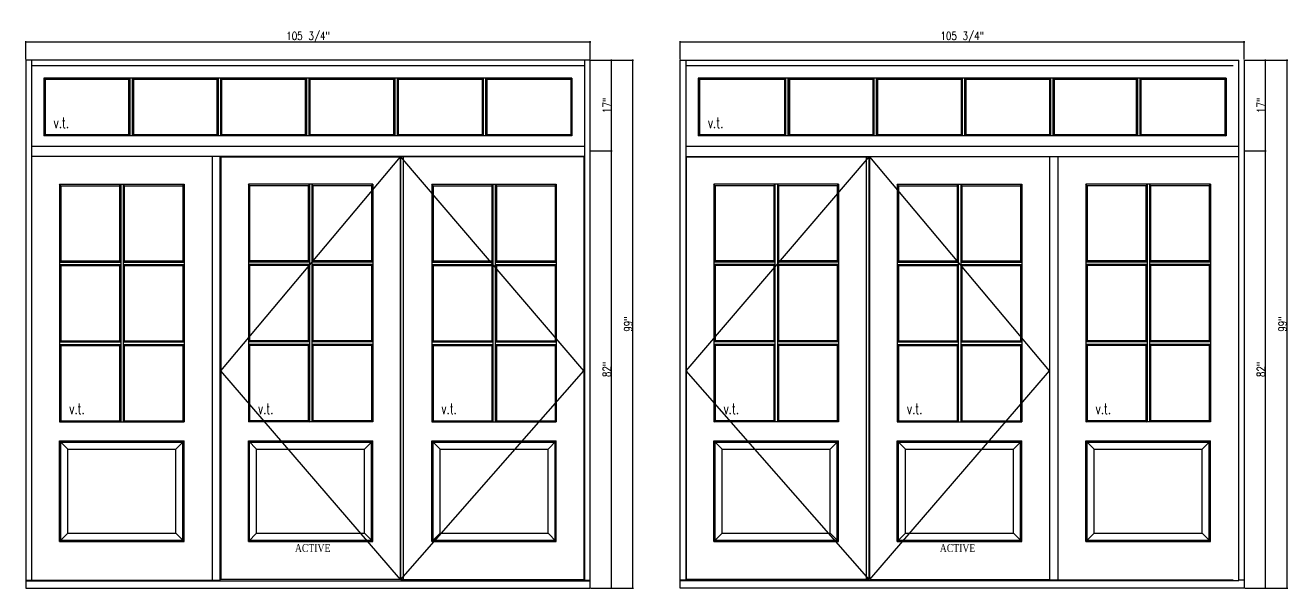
# Model space of a CAD drawing. Header units: inches. Extents: x 1985 to 11287, y 379 to 4336.
# Drawn here: x 9331.3 to 9568, y 3956.3 to 4061.9 of the extents above; entities that cross this region are included whole.
import ezdxf

# ---------------------------------------------------------------- set-up
doc = ezdxf.new("R2010")
doc.units = ezdxf.units.IN
doc.header["$MEASUREMENT"] = 0
doc.layers.get('0').update_dxf_attribs({"linetype": 'CONTINUOUS'})
doc.layers.get('Defpoints').update_dxf_attribs({"linetype": 'CONTINUOUS'})
for name, color, linetype in [('COTE1-1 99', 7, 'CONTINUOUS'), ('elevation 99', 7, 'CONTINUOUS'), ('opening side 99', 1, 'CONTINUOUS')]:
    doc.layers.add(name, color=color, linetype=linetype)
doc.styles.get("Standard").update_dxf_attribs({"font": 'txt.shx', "width": 0.8})
doc.styles.add('Times', font='times.ttf', dxfattribs={"width": 0.8})
doc.dimstyles.new('Elevation', dxfattribs={"dimscale": 2, "dimtxt": 0.75, "dimasz": 0.0625, "dimexe": 0.0625, "dimexo": 0.0625, "dimgap": 0.0625, "dimtad": 1, "dimdec": 5, "dimzin": 0, "dimdsep": 46, "dimlunit": 5, "dimtxsty": 'Standard', "dimblk1": 'OBLIQUE', "dimblk2": 'OBLIQUE', "dimsah": 1, "dimcen": 2, "dimdle": 0.0625, "dimclrd": 1, "dimclre": 1, "dimadec": 1, "dimazin": 0, "dimtfac": 0.375, "dimtdec": 5, "dimtmove": 0, "dimatfit": 3, "dimldrblk": 'OBLIQUE', "dimfxl": 1, "dimfrac": 2, "dimtolj": 1, "dimtzin": 0, "dimarcsym": 0})

# ---------------------------------------------------------------- blocks, each defined once
blk = doc.blocks.new('_OBLIQUE')
at = {"color": 0, "linetype": 'ByBlock'}
blk.add_line((-0.5, -0.5), (0.5, 0.5), dxfattribs=at)
blk = doc.blocks.new('*D391')
at = {"layer": 'COTE1-1 99', "color": 1, "lineweight": -2, "transparency": 16777216}
for p, q in [((9331.42, 4055.52), (9331.42, 4058.92)), ((9437.17, 4055.52), (9437.17, 4058.92)), ((9331.3, 4058.8), (9437.3, 4058.8))]:
    blk.add_line(p, q, dxfattribs=at)
at = {"layer": 'Defpoints', "color": 0, "transparency": 16777216}
for p in [(9437.17, 4058.8), (9331.42, 4055.39), (9437.17, 4055.39)]:
    blk.add_point(p, dxfattribs=at)
at = {"layer": 'COTE1-1 99', "color": 1, "lineweight": -2, "transparency": 16777216, "xscale": 0.125, "yscale": 0.125, "zscale": 0.125, "rotation": 180}
blk.add_blockref('_OBLIQUE', (9331.42, 4058.8), dxfattribs=at)
at = {"layer": 'COTE1-1 99', "color": 1, "lineweight": -2, "transparency": 16777216, "xscale": 0.125, "yscale": 0.125, "zscale": 0.125}
blk.add_blockref('_OBLIQUE', (9437.17, 4058.8), dxfattribs=at)
at = {"layer": 'COTE1-1 99', "color": 0, "transparency": 16777216, "insert": (9384.3, 4059.67), "char_height": 1.5, "attachment_point": 5}
blk.add_mtext('\\A1;105 3/4"', dxfattribs=at)
blk = doc.blocks.new('*D392')
at = {"layer": 'COTE1-1 99', "color": 1, "lineweight": -2, "transparency": 16777216}
for p, q in [((9437.3, 4055.39), (9441.3, 4055.39)), ((9441.18, 4038.27), (9441.18, 4055.52)), ((9437.3, 4038.39), (9441.3, 4038.39))]:
    blk.add_line(p, q, dxfattribs=at)
at = {"layer": 'Defpoints', "color": 0, "transparency": 16777216}
for p in [(9437.17, 4055.39), (9441.18, 4055.39), (9437.17, 4038.39)]:
    blk.add_point(p, dxfattribs=at)
at = {"layer": 'COTE1-1 99', "color": 1, "lineweight": -2, "transparency": 16777216, "xscale": 0.125, "yscale": 0.125, "zscale": 0.125}
for p, rotation in [((9441.18, 4055.39), 90), ((9441.18, 4038.39), 270)]:
    blk.add_blockref('_OBLIQUE', p, dxfattribs=dict(at, rotation=rotation))
at = {"layer": 'COTE1-1 99', "color": 0, "transparency": 16777216, "insert": (9440.3, 4046.89), "char_height": 1.5, "attachment_point": 5, "rotation": 90}
blk.add_mtext('\\A1;17"', dxfattribs=at)
blk = doc.blocks.new('*D393')
at = {"layer": 'COTE1-1 99', "color": 1, "lineweight": -2, "transparency": 16777216}
for p, q in [((9437.3, 4038.39), (9441.3, 4038.39)), ((9441.18, 3956.27), (9441.18, 4038.52)), ((9437.3, 3956.39), (9441.3, 3956.39))]:
    blk.add_line(p, q, dxfattribs=at)
at = {"layer": 'Defpoints', "color": 0, "transparency": 16777216}
for p in [(9437.17, 4038.39), (9441.18, 4038.39), (9437.17, 3956.39)]:
    blk.add_point(p, dxfattribs=at)
at = {"layer": 'COTE1-1 99', "color": 1, "lineweight": -2, "transparency": 16777216, "xscale": 0.125, "yscale": 0.125, "zscale": 0.125}
for p, rotation in [((9441.18, 4038.39), 90), ((9441.18, 3956.39), 270)]:
    blk.add_blockref('_OBLIQUE', p, dxfattribs=dict(at, rotation=rotation))
at = {"layer": 'COTE1-1 99', "color": 0, "transparency": 16777216, "insert": (9440.3, 3997.39), "char_height": 1.5, "attachment_point": 5, "rotation": 90}
blk.add_mtext('\\A1;82"', dxfattribs=at)
blk = doc.blocks.new('*D394')
at = {"layer": 'COTE1-1 99', "color": 1, "lineweight": -2, "transparency": 16777216}
for p, q in [((9437.3, 4055.39), (9445.32, 4055.39)), ((9445.2, 3956.27), (9445.2, 4055.52)), ((9437.3, 3956.39), (9445.32, 3956.39))]:
    blk.add_line(p, q, dxfattribs=at)
at = {"layer": 'Defpoints', "color": 0, "transparency": 16777216}
for p in [(9437.17, 4055.39), (9445.2, 4055.39), (9437.17, 3956.39)]:
    blk.add_point(p, dxfattribs=at)
at = {"layer": 'COTE1-1 99', "color": 1, "lineweight": -2, "transparency": 16777216, "xscale": 0.125, "yscale": 0.125, "zscale": 0.125}
for p, rotation in [((9445.2, 4055.39), 90), ((9445.2, 3956.39), 270)]:
    blk.add_blockref('_OBLIQUE', p, dxfattribs=dict(at, rotation=rotation))
at = {"layer": 'COTE1-1 99', "color": 0, "transparency": 16777216, "insert": (9444.32, 4005.89), "char_height": 1.5, "attachment_point": 5, "rotation": 90}
blk.add_mtext('\\A1;99"', dxfattribs=at)
blk = doc.blocks.new('*D395')
at = {"layer": 'COTE1-1 99', "color": 1, "lineweight": -2, "transparency": 16777216}
for p, q in [((9454.07, 4055.52), (9454.07, 4058.92)), ((9559.82, 4055.52), (9559.82, 4058.92)), ((9453.94, 4058.8), (9559.94, 4058.8))]:
    blk.add_line(p, q, dxfattribs=at)
at = {"layer": 'Defpoints', "color": 0, "transparency": 16777216}
for p in [(9559.82, 4058.8), (9454.07, 4055.39), (9559.82, 4055.39)]:
    blk.add_point(p, dxfattribs=at)
at = {"layer": 'COTE1-1 99', "color": 1, "lineweight": -2, "transparency": 16777216, "xscale": 0.125, "yscale": 0.125, "zscale": 0.125, "rotation": 180}
blk.add_blockref('_OBLIQUE', (9454.07, 4058.8), dxfattribs=at)
at = {"layer": 'COTE1-1 99', "color": 1, "lineweight": -2, "transparency": 16777216, "xscale": 0.125, "yscale": 0.125, "zscale": 0.125}
blk.add_blockref('_OBLIQUE', (9559.82, 4058.8), dxfattribs=at)
at = {"layer": 'COTE1-1 99', "color": 0, "transparency": 16777216, "insert": (9506.94, 4059.67), "char_height": 1.5, "attachment_point": 5}
blk.add_mtext('\\A1;105 3/4"', dxfattribs=at)
blk = doc.blocks.new('*D396')
at = {"layer": 'COTE1-1 99', "color": 1, "lineweight": -2, "transparency": 16777216}
for p, q in [((9559.94, 4055.39), (9563.95, 4055.39)), ((9563.82, 4038.27), (9563.82, 4055.52)), ((9559.94, 4038.39), (9563.95, 4038.39))]:
    blk.add_line(p, q, dxfattribs=at)
at = {"layer": 'Defpoints', "color": 0, "transparency": 16777216}
for p in [(9559.82, 4055.39), (9563.82, 4055.39), (9559.82, 4038.39)]:
    blk.add_point(p, dxfattribs=at)
at = {"layer": 'COTE1-1 99', "color": 1, "lineweight": -2, "transparency": 16777216, "xscale": 0.125, "yscale": 0.125, "zscale": 0.125}
for p, rotation in [((9563.82, 4055.39), 90), ((9563.82, 4038.39), 270)]:
    blk.add_blockref('_OBLIQUE', p, dxfattribs=dict(at, rotation=rotation))
at = {"layer": 'COTE1-1 99', "color": 0, "transparency": 16777216, "insert": (9562.95, 4046.89), "char_height": 1.5, "attachment_point": 5, "rotation": 90}
blk.add_mtext('\\A1;17"', dxfattribs=at)
blk = doc.blocks.new('*D397')
at = {"layer": 'COTE1-1 99', "color": 1, "lineweight": -2, "transparency": 16777216}
for p, q in [((9559.94, 4038.39), (9563.95, 4038.39)), ((9563.82, 3956.27), (9563.82, 4038.52)), ((9559.94, 3956.39), (9563.95, 3956.39))]:
    blk.add_line(p, q, dxfattribs=at)
at = {"layer": 'Defpoints', "color": 0, "transparency": 16777216}
for p in [(9559.82, 4038.39), (9563.82, 4038.39), (9559.82, 3956.39)]:
    blk.add_point(p, dxfattribs=at)
at = {"layer": 'COTE1-1 99', "color": 1, "lineweight": -2, "transparency": 16777216, "xscale": 0.125, "yscale": 0.125, "zscale": 0.125}
for p, rotation in [((9563.82, 4038.39), 90), ((9563.82, 3956.39), 270)]:
    blk.add_blockref('_OBLIQUE', p, dxfattribs=dict(at, rotation=rotation))
at = {"layer": 'COTE1-1 99', "color": 0, "transparency": 16777216, "insert": (9562.95, 3997.39), "char_height": 1.5, "attachment_point": 5, "rotation": 90}
blk.add_mtext('\\A1;82"', dxfattribs=at)
blk = doc.blocks.new('*D398')
at = {"layer": 'COTE1-1 99', "color": 1, "lineweight": -2, "transparency": 16777216}
for p, q in [((9559.94, 4055.39), (9567.97, 4055.39)), ((9567.84, 3956.27), (9567.84, 4055.52)), ((9559.94, 3956.39), (9567.97, 3956.39))]:
    blk.add_line(p, q, dxfattribs=at)
at = {"layer": 'Defpoints', "color": 0, "transparency": 16777216}
for p in [(9559.82, 4055.39), (9567.84, 4055.39), (9559.82, 3956.39)]:
    blk.add_point(p, dxfattribs=at)
at = {"layer": 'COTE1-1 99', "color": 1, "lineweight": -2, "transparency": 16777216, "xscale": 0.125, "yscale": 0.125, "zscale": 0.125}
for p, rotation in [((9567.84, 4055.39), 90), ((9567.84, 3956.39), 270)]:
    blk.add_blockref('_OBLIQUE', p, dxfattribs=dict(at, rotation=rotation))
at = {"layer": 'COTE1-1 99', "color": 0, "transparency": 16777216, "insert": (9566.97, 4005.89), "char_height": 1.5, "attachment_point": 5, "rotation": 90}
blk.add_mtext('\\A1;99"', dxfattribs=at)

msp = doc.modelspace()

# ---------------------------------------------------------------- linework, layer by layer
at = {"layer": 'elevation 99'}
for p, q in [((9331.423123, 4055.391934), (9331.423123, 3956.391934)), ((9437.173123, 4055.391934), (9331.423123, 4055.391934)), ((9332.485623, 4055.391934), (9332.485623, 4036.766934)), ((9436.110623, 4054.329434), (9332.485623, 4054.329434)), ((9436.110623, 4055.391934), (9436.110623, 3957.851463)), ((9454.067317, 4055.391934), (9558.817317, 4055.391934)), ((9455.129817, 4055.391934), (9455.129817, 3957.851463)), ((9557.754817, 4054.329434), (9455.129817, 4054.329434)), ((9558.754817, 4055.391934), (9558.754817, 3957.851463)), ((9559.817317, 4055.391934), (9559.817317, 3956.391934)), ((9351.36951, 4052.007983), (9334.807018, 4052.007983)), ((9334.807018, 4052.007983), (9334.807018, 4041.150858)), ((9335.04809, 4051.766912), (9334.807018, 4052.007983)), ((9346.350273, 4051.766912), (9335.04809, 4051.766912)), ((9335.04809, 4051.766912), (9335.04809, 4041.391929)), ((9350.735581, 4051.766912), (9346.350273, 4051.766912)), ((9350.735581, 4051.766912), (9350.939781, 4052.007983)), ((9350.735581, 4041.391929), (9350.735581, 4051.766912)), ((9350.939781, 4041.150858), (9350.939781, 4052.007983)), ((9362.924736, 4052.007983), (9351.36951, 4052.007983)), ((9351.406381, 4041.150858), (9351.406381, 4052.007983)), ((9351.610581, 4051.766912), (9351.406381, 4052.007983)), ((9351.610581, 4041.391929), (9351.610581, 4051.766912)), ((9351.610581, 4051.766912), (9351.610581, 4041.391929)), ((9362.683664, 4051.766912), (9351.610581, 4051.766912)), ((9367.298473, 4051.766912), (9362.683664, 4051.766912)), ((9405.94261, 4052.007983), (9362.924736, 4052.007983)), ((9367.298473, 4051.766912), (9367.502673, 4052.007983)), ((9367.298473, 4041.391929), (9367.298473, 4051.766912)), ((9367.502673, 4041.150858), (9367.502673, 4052.007983)), ((9368.173473, 4051.766912), (9367.969273, 4052.007983)), ((9367.969273, 4041.150858), (9367.969273, 4052.007983)), ((9368.173473, 4041.391929), (9368.173473, 4051.766912)), ((9383.860923, 4051.766912), (9368.173473, 4051.766912)), ((9383.860923, 4051.766912), (9384.065123, 4052.007983)), ((9383.860923, 4041.391929), (9383.860923, 4051.766912)), ((9384.065123, 4041.150858), (9384.065123, 4052.007983)), ((9384.531723, 4041.150858), (9384.531723, 4052.007983)), ((9384.735923, 4051.766912), (9384.531723, 4052.007983)), ((9400.423373, 4051.766912), (9384.735923, 4051.766912)), ((9384.735923, 4041.391929), (9384.735923, 4051.766912)), ((9400.627573, 4052.007983), (9400.423373, 4051.766912)), ((9400.423373, 4041.391929), (9400.423373, 4051.766912)), ((9400.627573, 4041.150858), (9400.627573, 4052.007983)), ((9401.298373, 4051.766912), (9401.094173, 4052.007983)), ((9401.094173, 4041.150858), (9401.094173, 4052.007983)), ((9401.298373, 4041.391929), (9401.298373, 4051.766912)), ((9406.183681, 4051.766912), (9401.298373, 4051.766912)), ((9417.226936, 4052.007983), (9405.94261, 4052.007983)), ((9416.985864, 4051.766912), (9406.183681, 4051.766912)), ((9417.190064, 4052.007983), (9416.985864, 4051.766912)), ((9416.985864, 4041.391929), (9416.985864, 4051.766912)), ((9416.985864, 4051.766912), (9416.985864, 4041.391929)), ((9433.789427, 4052.007983), (9417.190064, 4052.007983)), ((9417.190064, 4041.150858), (9417.190064, 4052.007983)), ((9417.656664, 4041.150858), (9417.656664, 4052.007983)), ((9417.860864, 4051.766912), (9417.656664, 4052.007983)), ((9423.204473, 4051.766912), (9417.860864, 4051.766912)), ((9417.860864, 4041.391929), (9417.860864, 4051.766912)), ((9433.548356, 4051.766912), (9423.204473, 4051.766912)), ((9433.548356, 4051.766912), (9433.789427, 4052.007983)), ((9433.548356, 4051.766912), (9433.548356, 4041.391929)), ((9433.789427, 4052.007983), (9433.789427, 4041.150858)), ((9457.692284, 4051.766912), (9457.451212, 4052.007983)), ((9457.451212, 4052.007983), (9457.451212, 4041.150858)), ((9474.296678, 4052.007983), (9457.451212, 4052.007983)), ((9457.692284, 4051.766912), (9457.692284, 4041.391929)), ((9468.994467, 4051.766912), (9457.692284, 4051.766912)), ((9473.662749, 4051.766912), (9468.994467, 4051.766912)), ((9473.662749, 4051.766912), (9473.866949, 4052.007983)), ((9473.662749, 4041.391929), (9473.662749, 4051.766912)), ((9473.866949, 4041.150858), (9473.866949, 4052.007983)), ((9486.018504, 4052.007983), (9474.296678, 4052.007983)), ((9474.537749, 4051.766912), (9474.333549, 4052.007983)), ((9474.333549, 4041.150858), (9474.333549, 4052.007983)), ((9485.777433, 4051.766912), (9474.537749, 4051.766912)), ((9474.537749, 4051.766912), (9474.537749, 4041.391929)), ((9474.537749, 4041.391929), (9474.537749, 4051.766912)), ((9490.225241, 4051.766912), (9485.777433, 4051.766912)), ((9528.753404, 4052.007983), (9486.018504, 4052.007983)), ((9490.225241, 4051.766912), (9490.429441, 4052.007983)), ((9490.225241, 4041.391929), (9490.225241, 4051.766912)), ((9490.429441, 4041.150858), (9490.429441, 4052.007983)), ((9490.896041, 4041.150858), (9490.896041, 4052.007983)), ((9491.100241, 4051.766912), (9490.896041, 4052.007983)), ((9506.787691, 4051.766912), (9491.100241, 4051.766912)), ((9491.100241, 4041.391929), (9491.100241, 4051.766912)), ((9506.787691, 4051.766912), (9506.991891, 4052.007983)), ((9506.787691, 4041.391929), (9506.787691, 4051.766912)), ((9506.991891, 4041.150858), (9506.991891, 4052.007983)), ((9507.662691, 4051.766912), (9507.458491, 4052.007983)), ((9507.458491, 4041.150858), (9507.458491, 4052.007983)), ((9507.662691, 4041.391929), (9507.662691, 4051.766912)), ((9523.350141, 4051.766912), (9507.662691, 4051.766912)), ((9523.554341, 4052.007983), (9523.350141, 4051.766912)), ((9523.350141, 4041.391929), (9523.350141, 4051.766912)), ((9523.554341, 4041.150858), (9523.554341, 4052.007983)), ((9524.020941, 4041.150858), (9524.020941, 4052.007983)), ((9524.225141, 4051.766912), (9524.020941, 4052.007983)), ((9528.994475, 4051.766912), (9524.225141, 4051.766912)), ((9524.225141, 4041.391929), (9524.225141, 4051.766912)), ((9539.87113, 4052.007983), (9528.753404, 4052.007983)), ((9539.630058, 4051.766912), (9528.994475, 4051.766912)), ((9539.834258, 4052.007983), (9539.630058, 4051.766912)), ((9539.630058, 4051.766912), (9539.630058, 4041.391929)), ((9539.630058, 4041.391929), (9539.630058, 4051.766912)), ((9539.834258, 4041.150858), (9539.834258, 4052.007983)), ((9556.433621, 4052.007983), (9539.834258, 4052.007983)), ((9540.505058, 4051.766912), (9540.300858, 4052.007983)), ((9540.300858, 4041.150858), (9540.300858, 4052.007983)), ((9540.505058, 4041.391929), (9540.505058, 4051.766912)), ((9545.848667, 4051.766912), (9540.505058, 4051.766912)), ((9556.19255, 4051.766912), (9545.848667, 4051.766912)), ((9556.19255, 4051.766912), (9556.433621, 4052.007983)), ((9556.19255, 4051.766912), (9556.19255, 4041.391929)), ((9556.433621, 4052.007983), (9556.433621, 4041.150858)), ((9335.04809, 4041.391929), (9334.807018, 4041.150858)), ((9351.36951, 4041.150858), (9334.807018, 4041.150858)), ((9346.350273, 4041.391929), (9335.04809, 4041.391929)), ((9350.735581, 4041.391929), (9346.350273, 4041.391929)), ((9350.939781, 4041.150858), (9350.735581, 4041.391929)), ((9362.924736, 4041.150858), (9351.36951, 4041.150858)), ((9351.610581, 4041.391929), (9351.406381, 4041.150858)), ((9362.683664, 4041.391929), (9351.610581, 4041.391929)), ((9367.298473, 4041.391929), (9362.683664, 4041.391929)), ((9405.94261, 4041.150858), (9362.924736, 4041.150858)), ((9367.502673, 4041.150858), (9367.298473, 4041.391929)), ((9368.173473, 4041.391929), (9367.969273, 4041.150858)), ((9383.860923, 4041.391929), (9368.173473, 4041.391929)), ((9384.065123, 4041.150858), (9383.860923, 4041.391929)), ((9384.735923, 4041.391929), (9384.531723, 4041.150858)), ((9400.423373, 4041.391929), (9384.735923, 4041.391929)), ((9400.627573, 4041.150858), (9400.423373, 4041.391929)), ((9401.298373, 4041.391929), (9401.094173, 4041.150858)), ((9406.183681, 4041.391929), (9401.298373, 4041.391929)), ((9417.226936, 4041.150858), (9405.94261, 4041.150858)), ((9416.985864, 4041.391929), (9406.183681, 4041.391929)), ((9417.190064, 4041.150858), (9416.985864, 4041.391929)), ((9433.789427, 4041.150858), (9417.190064, 4041.150858)), ((9417.860864, 4041.391929), (9417.656664, 4041.150858)), ((9423.204473, 4041.391929), (9417.860864, 4041.391929)), ((9433.548356, 4041.391929), (9423.204473, 4041.391929)), ((9433.548356, 4041.391929), (9433.789427, 4041.150858)), ((9457.692284, 4041.391929), (9457.451212, 4041.150858)), ((9474.296678, 4041.150858), (9457.451212, 4041.150858)), ((9468.994467, 4041.391929), (9457.692284, 4041.391929)), ((9473.662749, 4041.391929), (9468.994467, 4041.391929)), ((9473.866949, 4041.150858), (9473.662749, 4041.391929)), ((9486.018504, 4041.150858), (9474.296678, 4041.150858)), ((9474.537749, 4041.391929), (9474.333549, 4041.150858)), ((9485.777433, 4041.391929), (9474.537749, 4041.391929)), ((9490.225241, 4041.391929), (9485.777433, 4041.391929)), ((9528.753404, 4041.150858), (9486.018504, 4041.150858)), ((9490.429441, 4041.150858), (9490.225241, 4041.391929)), ((9491.100241, 4041.391929), (9490.896041, 4041.150858)), ((9506.787691, 4041.391929), (9491.100241, 4041.391929)), ((9506.991891, 4041.150858), (9506.787691, 4041.391929)), ((9507.662691, 4041.391929), (9507.458491, 4041.150858)), ((9523.350141, 4041.391929), (9507.662691, 4041.391929)), ((9523.554341, 4041.150858), (9523.350141, 4041.391929)), ((9524.225141, 4041.391929), (9524.020941, 4041.150858)), ((9528.994475, 4041.391929), (9524.225141, 4041.391929)), ((9539.87113, 4041.150858), (9528.753404, 4041.150858)), ((9539.630058, 4041.391929), (9528.994475, 4041.391929)), ((9539.834258, 4041.150858), (9539.630058, 4041.391929)), ((9556.433621, 4041.150858), (9539.834258, 4041.150858)), ((9540.505058, 4041.391929), (9540.300858, 4041.150858)), ((9545.848667, 4041.391929), (9540.505058, 4041.391929)), ((9556.19255, 4041.391929), (9545.848667, 4041.391929)), ((9556.19255, 4041.391929), (9556.433621, 4041.150858)), ((9332.485623, 4039.391934), (9332.485623, 3957.851463)), ((9332.485623, 4039.226471), (9436.110623, 4039.226471)), ((9455.129817, 4039.226471), (9558.754817, 4039.226471)), ((9558.754817, 4039.391934), (9558.754817, 4036.766934)), ((9401.735623, 4037.329434), (9332.485623, 4037.329434)), ((9366.360623, 4037.329434), (9366.360623, 3957.851463)), ((9367.860623, 3957.851463), (9367.860623, 4037.329434)), ((9367.954323, 4037.235734), (9401.641823, 4037.235734)), ((9367.954323, 4037.235734), (9367.954323, 3957.982405)), ((9401.641823, 3957.982455), (9401.641823, 4037.235734)), ((9436.016923, 4037.235734), (9401.735573, 4037.235734)), ((9401.735573, 3957.982455), (9401.735573, 4037.235734)), ((9436.110623, 4037.329434), (9401.735623, 4037.329434)), ((9402.235573, 3957.982455), (9402.235573, 4037.235734)), ((9436.016923, 4037.235734), (9436.016923, 3957.982405)), ((9455.129817, 4037.329434), (9489.504817, 4037.329434)), ((9455.223517, 4037.235734), (9489.504867, 4037.235734)), ((9455.223517, 4037.235734), (9455.223517, 3957.982405)), ((9489.004867, 3957.982455), (9489.004867, 4037.235734)), ((9489.504817, 4037.329434), (9558.754817, 4037.329434)), ((9489.504867, 3957.982455), (9489.504867, 4037.235734)), ((9489.598617, 3957.982455), (9489.598617, 4037.235734)), ((9523.286117, 4037.235734), (9489.598617, 4037.235734)), ((9523.286117, 4037.235734), (9523.286117, 3957.982405)), ((9523.379817, 3957.851463), (9523.379817, 4037.329434)), ((9524.879817, 4037.329434), (9524.879817, 3957.851463)), ((9337.744536, 4032.097257), (9337.744536, 3987.530262)), ((9337.744536, 4032.097257), (9361.101709, 4032.097257)), ((9337.985608, 4031.829385), (9337.744536, 4032.097257)), ((9337.985608, 4031.829385), (9337.985608, 4017.725885)), ((9337.985608, 4031.829385), (9348.985623, 4031.829385)), ((9348.985623, 4031.829385), (9349.189823, 4032.097257)), ((9348.985623, 4031.829385), (9348.985623, 4017.725885)), ((9349.189823, 4032.097257), (9349.189823, 3987.530262)), ((9349.656423, 4032.097257), (9349.656423, 3987.530262)), ((9349.656423, 4032.097257), (9349.860623, 4031.829385)), ((9349.860623, 4031.829385), (9349.860623, 4017.725885)), ((9349.860623, 4031.829385), (9360.860638, 4031.829385)), ((9360.860638, 4031.829385), (9361.101709, 4032.097257)), ((9360.860638, 4031.829385), (9360.860638, 4017.725885)), ((9361.101709, 4032.097257), (9361.101709, 3987.530262)), ((9373.360608, 4031.829385), (9373.119536, 4032.097257)), ((9396.476709, 4032.097257), (9373.119536, 4032.097257)), ((9373.119536, 4032.097257), (9373.119536, 3987.530262)), ((9384.360623, 4031.829385), (9373.360608, 4031.829385)), ((9373.360608, 4031.829385), (9373.360608, 4017.725885)), ((9384.564823, 4032.097257), (9384.360623, 4031.829385)), ((9384.360623, 4031.829385), (9384.360623, 4017.725885)), ((9384.564823, 4032.097257), (9384.564823, 3987.530262)), ((9385.235623, 4031.829385), (9385.031423, 4032.097257)), ((9385.031423, 4032.097257), (9385.031423, 3987.530262)), ((9385.235623, 4031.829385), (9385.235623, 4017.725885)), ((9396.235638, 4031.829385), (9385.235623, 4031.829385)), ((9396.235638, 4031.829385), (9396.476709, 4032.097257)), ((9396.235638, 4031.829385), (9396.235638, 4017.725885)), ((9396.476709, 4032.097257), (9396.476709, 3987.530262)), ((9407.494536, 4032.097257), (9407.494536, 3987.530262)), ((9407.494536, 4032.097257), (9430.851709, 4032.097257)), ((9407.735608, 4031.829385), (9407.494536, 4032.097257)), ((9407.735608, 4031.829385), (9407.735608, 4017.725885)), ((9407.735608, 4031.829385), (9418.735623, 4031.829385)), ((9418.735623, 4031.829385), (9418.939823, 4032.097257)), ((9418.735623, 4031.829385), (9418.735623, 4017.725885)), ((9418.939823, 4032.097257), (9418.939823, 3987.530262)), ((9419.406423, 4032.097257), (9419.406423, 3987.530262)), ((9419.406423, 4032.097257), (9419.610623, 4031.829385)), ((9419.610623, 4031.829385), (9419.610623, 4017.725885)), ((9419.610623, 4031.829385), (9430.610638, 4031.829385)), ((9430.610638, 4031.829385), (9430.851709, 4032.097257)), ((9430.610638, 4031.829385), (9430.610638, 4017.725885)), ((9430.851709, 4032.097257), (9430.851709, 3987.530262)), ((9460.629802, 4031.829385), (9460.38873, 4032.097257)), ((9483.745903, 4032.097257), (9460.38873, 4032.097257)), ((9460.38873, 4032.097257), (9460.38873, 3987.530262)), ((9471.629817, 4031.829385), (9460.629802, 4031.829385)), ((9460.629802, 4031.829385), (9460.629802, 4017.725885)), ((9471.834017, 4032.097257), (9471.629817, 4031.829385)), ((9471.629817, 4031.829385), (9471.629817, 4017.725885)), ((9471.834017, 4032.097257), (9471.834017, 3987.530262)), ((9472.504817, 4031.829385), (9472.300617, 4032.097257)), ((9472.300617, 4032.097257), (9472.300617, 3987.530262)), ((9472.504817, 4031.829385), (9472.504817, 4017.725885)), ((9483.504832, 4031.829385), (9472.504817, 4031.829385)), ((9483.504832, 4031.829385), (9483.745903, 4032.097257)), ((9483.504832, 4031.829385), (9483.504832, 4017.725885)), ((9483.745903, 4032.097257), (9483.745903, 3987.530262)), ((9494.76373, 4032.097257), (9494.76373, 3987.530262)), ((9494.76373, 4032.097257), (9518.120903, 4032.097257)), ((9495.004802, 4031.829385), (9494.76373, 4032.097257)), ((9495.004802, 4031.829385), (9495.004802, 4017.725885)), ((9495.004802, 4031.829385), (9506.004817, 4031.829385)), ((9506.004817, 4031.829385), (9506.209017, 4032.097257)), ((9506.004817, 4031.829385), (9506.004817, 4017.725885)), ((9506.209017, 4032.097257), (9506.209017, 3987.530262)), ((9506.675617, 4032.097257), (9506.675617, 3987.530262)), ((9506.675617, 4032.097257), (9506.879817, 4031.829385)), ((9506.879817, 4031.829385), (9506.879817, 4017.725885)), ((9506.879817, 4031.829385), (9517.879832, 4031.829385)), ((9517.879832, 4031.829385), (9518.120903, 4032.097257)), ((9517.879832, 4031.829385), (9517.879832, 4017.725885)), ((9518.120903, 4032.097257), (9518.120903, 3987.530262)), ((9530.379802, 4031.829385), (9530.13873, 4032.097257)), ((9553.495903, 4032.097257), (9530.13873, 4032.097257)), ((9530.13873, 4032.097257), (9530.13873, 3987.530262)), ((9541.379817, 4031.829385), (9530.379802, 4031.829385)), ((9530.379802, 4031.829385), (9530.379802, 4017.725885)), ((9541.584017, 4032.097257), (9541.379817, 4031.829385)), ((9541.379817, 4031.829385), (9541.379817, 4017.725885)), ((9541.584017, 4032.097257), (9541.584017, 3987.530262)), ((9542.254817, 4031.829385), (9542.050617, 4032.097257)), ((9542.050617, 4032.097257), (9542.050617, 3987.530262)), ((9542.254817, 4031.829385), (9542.254817, 4017.725885)), ((9553.254832, 4031.829385), (9542.254817, 4031.829385)), ((9553.254832, 4031.829385), (9553.495903, 4032.097257)), ((9553.254832, 4031.829385), (9553.254832, 4017.725885)), ((9553.495903, 4032.097257), (9553.495903, 3987.530262)), ((9337.985608, 4017.725885), (9337.744536, 4017.521685)), ((9337.744536, 4017.521685), (9349.189823, 4017.521685)), ((9337.744536, 4017.055085), (9349.189823, 4017.055085)), ((9337.985608, 4016.850885), (9337.744536, 4017.055085)), ((9337.985608, 4017.725885), (9348.985623, 4017.725885)), ((9337.985608, 4016.850885), (9348.985623, 4016.850885)), ((9337.985608, 4016.850885), (9337.985608, 4002.747385)), ((9348.985623, 4017.725885), (9349.189823, 4017.521685)), ((9348.985623, 4016.850885), (9349.189823, 4017.055085)), ((9348.985623, 4016.850885), (9348.985623, 4002.747385)), ((9349.860623, 4017.725885), (9349.656423, 4017.521685)), ((9349.656423, 4017.521685), (9361.101709, 4017.521685)), ((9349.860623, 4016.850885), (9349.656423, 4017.055085)), ((9349.656423, 4017.055085), (9361.101709, 4017.055085)), ((9349.860623, 4017.725885), (9360.860638, 4017.725885)), ((9349.860623, 4016.850885), (9360.860638, 4016.850885)), ((9349.860623, 4016.850885), (9349.860623, 4002.747385)), ((9360.860638, 4017.725885), (9361.101709, 4017.521685)), ((9360.860638, 4016.850885), (9361.101709, 4017.055085)), ((9360.860638, 4016.850885), (9360.860638, 4002.747385)), ((9373.360608, 4017.725885), (9373.119536, 4017.521685)), ((9384.564823, 4017.521685), (9373.119536, 4017.521685)), ((9384.564823, 4017.055085), (9373.119536, 4017.055085)), ((9373.360608, 4016.850885), (9373.119536, 4017.055085)), ((9384.360623, 4017.725885), (9373.360608, 4017.725885)), ((9384.360623, 4016.850885), (9373.360608, 4016.850885)), ((9373.360608, 4016.850885), (9373.360608, 4002.747385)), ((9384.360623, 4017.725885), (9384.564823, 4017.521685)), ((9384.360623, 4016.850885), (9384.564823, 4017.055085)), ((9384.360623, 4016.850885), (9384.360623, 4002.747385)), ((9385.235623, 4017.725885), (9385.031423, 4017.521685)), ((9396.476709, 4017.521685), (9385.031423, 4017.521685)), ((9385.235623, 4016.850885), (9385.031423, 4017.055085)), ((9396.476709, 4017.055085), (9385.031423, 4017.055085)), ((9396.235638, 4017.725885), (9385.235623, 4017.725885)), ((9385.235623, 4016.850885), (9385.235623, 4002.747385)), ((9396.235638, 4016.850885), (9385.235623, 4016.850885)), ((9396.235638, 4017.725885), (9396.476709, 4017.521685)), ((9396.235638, 4016.850885), (9396.476709, 4017.055085)), ((9396.235638, 4016.850885), (9396.235638, 4002.747385)), ((9407.735608, 4017.725885), (9407.494536, 4017.521685)), ((9407.494536, 4017.521685), (9418.939823, 4017.521685)), ((9407.494536, 4017.055085), (9418.939823, 4017.055085)), ((9407.735608, 4016.850885), (9407.494536, 4017.055085)), ((9407.735608, 4017.725885), (9418.735623, 4017.725885)), ((9407.735608, 4016.850885), (9418.735623, 4016.850885)), ((9407.735608, 4016.850885), (9407.735608, 4002.747385)), ((9418.735623, 4017.725885), (9418.939823, 4017.521685)), ((9418.735623, 4016.850885), (9418.939823, 4017.055085)), ((9418.735623, 4016.850885), (9418.735623, 4002.747385)), ((9419.610623, 4017.725885), (9419.406423, 4017.521685)), ((9419.406423, 4017.521685), (9430.851709, 4017.521685)), ((9419.610623, 4016.850885), (9419.406423, 4017.055085)), ((9419.406423, 4017.055085), (9430.851709, 4017.055085)), ((9419.610623, 4017.725885), (9430.610638, 4017.725885)), ((9419.610623, 4016.850885), (9430.610638, 4016.850885)), ((9419.610623, 4016.850885), (9419.610623, 4002.747385)), ((9430.610638, 4017.725885), (9430.851709, 4017.521685)), ((9430.610638, 4016.850885), (9430.851709, 4017.055085)), ((9430.610638, 4016.850885), (9430.610638, 4002.747385)), ((9460.629802, 4017.725885), (9460.38873, 4017.521685)), ((9471.834017, 4017.521685), (9460.38873, 4017.521685)), ((9471.834017, 4017.055085), (9460.38873, 4017.055085)), ((9460.629802, 4016.850885), (9460.38873, 4017.055085)), ((9471.629817, 4017.725885), (9460.629802, 4017.725885)), ((9471.629817, 4016.850885), (9460.629802, 4016.850885)), ((9460.629802, 4016.850885), (9460.629802, 4002.747385)), ((9471.629817, 4017.725885), (9471.834017, 4017.521685)), ((9471.629817, 4016.850885), (9471.834017, 4017.055085)), ((9471.629817, 4016.850885), (9471.629817, 4002.747385)), ((9472.504817, 4017.725885), (9472.300617, 4017.521685)), ((9483.745903, 4017.521685), (9472.300617, 4017.521685)), ((9472.504817, 4016.850885), (9472.300617, 4017.055085)), ((9483.745903, 4017.055085), (9472.300617, 4017.055085)), ((9483.504832, 4017.725885), (9472.504817, 4017.725885)), ((9472.504817, 4016.850885), (9472.504817, 4002.747385)), ((9483.504832, 4016.850885), (9472.504817, 4016.850885)), ((9483.504832, 4017.725885), (9483.745903, 4017.521685)), ((9483.504832, 4016.850885), (9483.745903, 4017.055085)), ((9483.504832, 4016.850885), (9483.504832, 4002.747385)), ((9495.004802, 4017.725885), (9494.76373, 4017.521685)), ((9494.76373, 4017.521685), (9506.209017, 4017.521685)), ((9494.76373, 4017.055085), (9506.209017, 4017.055085)), ((9495.004802, 4016.850885), (9494.76373, 4017.055085)), ((9495.004802, 4017.725885), (9506.004817, 4017.725885)), ((9495.004802, 4016.850885), (9506.004817, 4016.850885)), ((9495.004802, 4016.850885), (9495.004802, 4002.747385)), ((9506.004817, 4017.725885), (9506.209017, 4017.521685)), ((9506.004817, 4016.850885), (9506.209017, 4017.055085)), ((9506.004817, 4016.850885), (9506.004817, 4002.747385)), ((9506.879817, 4017.725885), (9506.675617, 4017.521685)), ((9506.675617, 4017.521685), (9518.120903, 4017.521685)), ((9506.879817, 4016.850885), (9506.675617, 4017.055085)), ((9506.675617, 4017.055085), (9518.120903, 4017.055085)), ((9506.879817, 4017.725885), (9517.879832, 4017.725885)), ((9506.879817, 4016.850885), (9517.879832, 4016.850885)), ((9506.879817, 4016.850885), (9506.879817, 4002.747385)), ((9517.879832, 4017.725885), (9518.120903, 4017.521685)), ((9517.879832, 4016.850885), (9518.120903, 4017.055085)), ((9517.879832, 4016.850885), (9517.879832, 4002.747385)), ((9530.379802, 4017.725885), (9530.13873, 4017.521685)), ((9541.584017, 4017.521685), (9530.13873, 4017.521685)), ((9541.584017, 4017.055085), (9530.13873, 4017.055085)), ((9530.379802, 4016.850885), (9530.13873, 4017.055085)), ((9541.379817, 4017.725885), (9530.379802, 4017.725885)), ((9541.379817, 4016.850885), (9530.379802, 4016.850885)), ((9530.379802, 4016.850885), (9530.379802, 4002.747385)), ((9541.379817, 4017.725885), (9541.584017, 4017.521685)), ((9541.379817, 4016.850885), (9541.584017, 4017.055085)), ((9541.379817, 4016.850885), (9541.379817, 4002.747385)), ((9542.254817, 4017.725885), (9542.050617, 4017.521685)), ((9553.495903, 4017.521685), (9542.050617, 4017.521685)), ((9542.254817, 4016.850885), (9542.050617, 4017.055085)), ((9553.495903, 4017.055085), (9542.050617, 4017.055085)), ((9553.254832, 4017.725885), (9542.254817, 4017.725885)), ((9542.254817, 4016.850885), (9542.254817, 4002.747385)), ((9553.254832, 4016.850885), (9542.254817, 4016.850885)), ((9553.254832, 4017.725885), (9553.495903, 4017.521685)), ((9553.254832, 4016.850885), (9553.495903, 4017.055085)), ((9553.254832, 4016.850885), (9553.254832, 4002.747385)), ((9337.985608, 4002.747385), (9337.744536, 4002.543185)), ((9337.744536, 4002.543185), (9349.189823, 4002.543185)), ((9337.744536, 4002.081034), (9349.189823, 4002.081034)), ((9337.985608, 4002.747385), (9348.985623, 4002.747385)), ((9349.656423, 4002.543185), (9361.101709, 4002.543185)), ((9349.656423, 4002.081034), (9361.101709, 4002.081034)), ((9349.860623, 4002.747385), (9360.860638, 4002.747385)), ((9360.860638, 4002.747385), (9361.101709, 4002.543185)), ((9360.860638, 4001.876834), (9361.101709, 4002.081034)), ((9373.360608, 4002.747385), (9373.119536, 4002.543185)), ((9384.564823, 4002.543185), (9373.119536, 4002.543185)), ((9384.564823, 4002.081034), (9373.119536, 4002.081034)), ((9373.360608, 4001.876834), (9373.119536, 4002.081034)), ((9384.360623, 4002.747385), (9373.360608, 4002.747385)), ((9396.476709, 4002.543185), (9385.031423, 4002.543185)), ((9396.476709, 4002.081034), (9385.031423, 4002.081034)), ((9396.235638, 4002.747385), (9385.235623, 4002.747385)), ((9396.235638, 4002.747385), (9396.476709, 4002.543185)), ((9407.735608, 4002.747385), (9407.494536, 4002.543185)), ((9407.494536, 4002.543185), (9418.939823, 4002.543185)), ((9407.494536, 4002.081034), (9418.939823, 4002.081034)), ((9407.735608, 4002.747385), (9418.735623, 4002.747385)), ((9419.406423, 4002.543185), (9430.851709, 4002.543185)), ((9419.406423, 4002.081034), (9430.851709, 4002.081034)), ((9419.610623, 4002.747385), (9430.610638, 4002.747385)), ((9430.610638, 4002.747385), (9430.851709, 4002.543185)), ((9430.610638, 4001.876834), (9430.851709, 4002.081034)), ((9460.629802, 4002.747385), (9460.38873, 4002.543185)), ((9471.834017, 4002.543185), (9460.38873, 4002.543185)), ((9471.834017, 4002.081034), (9460.38873, 4002.081034)), ((9460.629802, 4001.876834), (9460.38873, 4002.081034)), ((9471.629817, 4002.747385), (9460.629802, 4002.747385)), ((9483.745903, 4002.543185), (9472.300617, 4002.543185)), ((9483.745903, 4002.081034), (9472.300617, 4002.081034)), ((9483.504832, 4002.747385), (9472.504817, 4002.747385)), ((9483.504832, 4002.747385), (9483.745903, 4002.543185)), ((9495.004802, 4002.747385), (9494.76373, 4002.543185)), ((9494.76373, 4002.543185), (9506.209017, 4002.543185)), ((9494.76373, 4002.081034), (9506.209017, 4002.081034)), ((9495.004802, 4002.747385), (9506.004817, 4002.747385)), ((9506.675617, 4002.543185), (9518.120903, 4002.543185)), ((9506.675617, 4002.081034), (9518.120903, 4002.081034)), ((9506.879817, 4002.747385), (9517.879832, 4002.747385)), ((9517.879832, 4002.747385), (9518.120903, 4002.543185)), ((9517.879832, 4001.876834), (9518.120903, 4002.081034)), ((9530.379802, 4002.747385), (9530.13873, 4002.543185)), ((9541.584017, 4002.543185), (9530.13873, 4002.543185)), ((9541.584017, 4002.081034), (9530.13873, 4002.081034)), ((9530.379802, 4001.876834), (9530.13873, 4002.081034)), ((9541.379817, 4002.747385), (9530.379802, 4002.747385)), ((9553.495903, 4002.543185), (9542.050617, 4002.543185)), ((9553.495903, 4002.081034), (9542.050617, 4002.081034)), ((9553.254832, 4002.747385), (9542.254817, 4002.747385)), ((9553.254832, 4002.747385), (9553.495903, 4002.543185)), ((9337.985608, 4001.876834), (9348.985623, 4001.876834)), ((9337.985608, 4001.876834), (9337.985608, 3987.771334)), ((9348.985623, 4001.876834), (9348.985623, 3987.771334)), ((9349.860623, 4001.876834), (9349.860623, 3987.771334)), ((9349.860623, 4001.876834), (9360.860638, 4001.876834)), ((9360.860638, 4001.876834), (9360.860638, 3987.771334)), ((9384.360623, 4001.876834), (9373.360608, 4001.876834)), ((9373.360608, 4001.876834), (9373.360608, 3987.771334)), ((9384.360623, 4001.876834), (9384.360623, 3987.771334)), ((9385.235623, 4001.876834), (9385.235623, 3987.771334)), ((9396.235638, 4001.876834), (9385.235623, 4001.876834)), ((9396.235638, 4001.876834), (9396.235638, 3987.771334)), ((9407.735608, 4001.876834), (9418.735623, 4001.876834)), ((9407.735608, 4001.876834), (9407.735608, 3987.771334)), ((9418.735623, 4001.876834), (9418.735623, 3987.771334)), ((9419.610623, 4001.876834), (9419.610623, 3987.771334)), ((9419.610623, 4001.876834), (9430.610638, 4001.876834)), ((9430.610638, 4001.876834), (9430.610638, 3987.771334)), ((9471.629817, 4001.876834), (9460.629802, 4001.876834)), ((9460.629802, 4001.876834), (9460.629802, 3987.771334)), ((9471.629817, 4001.876834), (9471.629817, 3987.771334)), ((9472.504817, 4001.876834), (9472.504817, 3987.771334)), ((9483.504832, 4001.876834), (9472.504817, 4001.876834)), ((9483.504832, 4001.876834), (9483.504832, 3987.771334)), ((9495.004802, 4001.876834), (9506.004817, 4001.876834)), ((9495.004802, 4001.876834), (9495.004802, 3987.771334)), ((9506.004817, 4001.876834), (9506.004817, 3987.771334)), ((9506.879817, 4001.876834), (9506.879817, 3987.771334)), ((9506.879817, 4001.876834), (9517.879832, 4001.876834)), ((9517.879832, 4001.876834), (9517.879832, 3987.771334)), ((9541.379817, 4001.876834), (9530.379802, 4001.876834)), ((9530.379802, 4001.876834), (9530.379802, 3987.771334)), ((9541.379817, 4001.876834), (9541.379817, 3987.771334)), ((9542.254817, 4001.876834), (9542.254817, 3987.771334)), ((9553.254832, 4001.876834), (9542.254817, 4001.876834)), ((9553.254832, 4001.876834), (9553.254832, 3987.771334)), ((9337.744536, 3987.530262), (9337.985608, 3987.771334)), ((9337.744536, 3987.530262), (9361.101709, 3987.530262)), ((9337.985608, 3987.771334), (9348.985623, 3987.771334)), ((9348.985623, 3987.771334), (9349.189823, 3987.530262)), ((9349.860623, 3987.771334), (9349.656423, 3987.530262)), ((9349.860623, 3987.771334), (9360.860638, 3987.771334)), ((9361.101709, 3987.530262), (9360.860638, 3987.771334)), ((9373.119536, 3987.530262), (9373.360608, 3987.771334)), ((9396.476709, 3987.530262), (9373.119536, 3987.530262)), ((9384.360623, 3987.771334), (9373.360608, 3987.771334)), ((9384.360623, 3987.771334), (9384.564823, 3987.530262)), ((9385.235623, 3987.771334), (9385.031423, 3987.530262)), ((9396.235638, 3987.771334), (9385.235623, 3987.771334)), ((9396.476709, 3987.530262), (9396.235638, 3987.771334)), ((9407.494536, 3987.530262), (9407.735608, 3987.771334)), ((9407.494536, 3987.530262), (9430.851709, 3987.530262)), ((9407.735608, 3987.771334), (9418.735623, 3987.771334)), ((9418.735623, 3987.771334), (9418.939823, 3987.530262)), ((9419.610623, 3987.771334), (9419.406423, 3987.530262)), ((9419.610623, 3987.771334), (9430.610638, 3987.771334)), ((9430.851709, 3987.530262), (9430.610638, 3987.771334)), ((9460.38873, 3987.530262), (9460.629802, 3987.771334)), ((9483.745903, 3987.530262), (9460.38873, 3987.530262)), ((9471.629817, 3987.771334), (9460.629802, 3987.771334)), ((9471.629817, 3987.771334), (9471.834017, 3987.530262)), ((9472.504817, 3987.771334), (9472.300617, 3987.530262)), ((9483.504832, 3987.771334), (9472.504817, 3987.771334)), ((9483.745903, 3987.530262), (9483.504832, 3987.771334)), ((9494.76373, 3987.530262), (9495.004802, 3987.771334)), ((9494.76373, 3987.530262), (9518.120903, 3987.530262)), ((9495.004802, 3987.771334), (9506.004817, 3987.771334)), ((9506.004817, 3987.771334), (9506.209017, 3987.530262)), ((9506.879817, 3987.771334), (9506.675617, 3987.530262)), ((9506.879817, 3987.771334), (9517.879832, 3987.771334)), ((9518.120903, 3987.530262), (9517.879832, 3987.771334)), ((9530.13873, 3987.530262), (9530.379802, 3987.771334)), ((9553.495903, 3987.530262), (9530.13873, 3987.530262)), ((9541.379817, 3987.771334), (9530.379802, 3987.771334)), ((9541.379817, 3987.771334), (9541.584017, 3987.530262)), ((9542.254817, 3987.771334), (9542.050617, 3987.530262)), ((9553.254832, 3987.771334), (9542.254817, 3987.771334)), ((9553.495903, 3987.530262), (9553.254832, 3987.771334)), ((9339.298049, 3982.458784), (9337.744478, 3984.012405)), ((9337.744478, 3965.110348), (9337.744478, 3984.012405)), ((9337.744478, 3984.012405), (9361.101753, 3984.012405)), ((9337.985549, 3965.351419), (9337.985549, 3983.771284)), ((9337.985549, 3983.771284), (9360.860682, 3983.771284)), ((9361.101753, 3984.012405), (9359.548182, 3982.458784)), ((9360.860682, 3965.351419), (9360.860682, 3983.771284)), ((9361.101753, 3965.110348), (9361.101753, 3984.012405)), ((9373.119478, 3984.012405), (9396.476753, 3984.012405)), ((9373.119478, 3965.110348), (9373.119478, 3984.012405)), ((9374.673049, 3982.458784), (9373.119478, 3984.012405)), ((9373.360549, 3983.771284), (9396.235682, 3983.771284)), ((9373.360549, 3965.351419), (9373.360549, 3983.771284)), ((9396.476753, 3984.012405), (9394.923182, 3982.458784)), ((9396.235682, 3965.351419), (9396.235682, 3983.771284)), ((9396.476753, 3965.110348), (9396.476753, 3984.012405)), ((9407.494478, 3984.012405), (9430.851753, 3984.012405)), ((9407.494478, 3965.110348), (9407.494478, 3984.012405)), ((9409.048049, 3982.458784), (9407.494478, 3984.012405)), ((9407.735549, 3983.771284), (9430.610682, 3983.771284)), ((9407.735549, 3965.351419), (9407.735549, 3983.771284)), ((9430.851753, 3984.012405), (9429.298182, 3982.458784)), ((9430.610682, 3965.351419), (9430.610682, 3983.771284)), ((9430.851753, 3965.110348), (9430.851753, 3984.012405)), ((9460.388671, 3984.012405), (9483.745947, 3984.012405)), ((9460.388671, 3965.110348), (9460.388671, 3984.012405)), ((9461.942243, 3982.458784), (9460.388671, 3984.012405)), ((9460.629743, 3983.771284), (9483.504876, 3983.771284)), ((9460.629743, 3965.351419), (9460.629743, 3983.771284)), ((9483.745947, 3984.012405), (9482.192376, 3982.458784)), ((9483.504876, 3965.351419), (9483.504876, 3983.771284)), ((9483.745947, 3965.110348), (9483.745947, 3984.012405)), ((9494.763671, 3984.012405), (9518.120947, 3984.012405)), ((9494.763671, 3965.110348), (9494.763671, 3984.012405)), ((9496.317243, 3982.458784), (9494.763671, 3984.012405)), ((9495.004743, 3983.771284), (9517.879876, 3983.771284)), ((9495.004743, 3965.351419), (9495.004743, 3983.771284)), ((9518.120947, 3984.012405), (9516.567376, 3982.458784)), ((9517.879876, 3965.351419), (9517.879876, 3983.771284)), ((9518.120947, 3965.110348), (9518.120947, 3984.012405)), ((9530.138671, 3984.012405), (9553.495947, 3984.012405)), ((9530.138671, 3965.110348), (9530.138671, 3984.012405)), ((9531.692243, 3982.458784), (9530.138671, 3984.012405)), ((9530.379743, 3983.771284), (9553.254876, 3983.771284)), ((9530.379743, 3965.351419), (9530.379743, 3983.771284)), ((9553.495947, 3984.012405), (9551.942376, 3982.458784)), ((9553.254876, 3965.351419), (9553.254876, 3983.771284)), ((9553.495947, 3965.110348), (9553.495947, 3984.012405)), ((9339.298049, 3966.663919), (9339.298049, 3982.458784)), ((9339.298049, 3982.458784), (9359.548182, 3982.458784)), ((9359.548182, 3966.663919), (9359.548182, 3982.458784)), ((9374.673049, 3982.458784), (9394.923182, 3982.458784)), ((9374.673049, 3966.663919), (9374.673049, 3982.458784)), ((9394.923182, 3966.663919), (9394.923182, 3982.458784)), ((9409.048049, 3982.458784), (9429.298182, 3982.458784)), ((9409.048049, 3966.663919), (9409.048049, 3982.458784)), ((9429.298182, 3966.663919), (9429.298182, 3982.458784)), ((9461.942243, 3982.458784), (9482.192376, 3982.458784)), ((9461.942243, 3966.663919), (9461.942243, 3982.458784)), ((9482.192376, 3966.663919), (9482.192376, 3982.458784)), ((9496.317243, 3982.458784), (9516.567376, 3982.458784)), ((9496.317243, 3966.663919), (9496.317243, 3982.458784)), ((9516.567376, 3966.663919), (9516.567376, 3982.458784)), ((9531.692243, 3982.458784), (9551.942376, 3982.458784)), ((9531.692243, 3966.663919), (9531.692243, 3982.458784)), ((9551.942376, 3966.663919), (9551.942376, 3982.458784)), ((9337.744478, 3965.110348), (9339.298049, 3966.663919)), ((9339.298049, 3966.663919), (9359.548182, 3966.663919)), ((9361.101753, 3965.110348), (9359.548182, 3966.663919)), ((9373.119478, 3965.110348), (9374.673049, 3966.663919)), ((9374.673049, 3966.663919), (9394.923182, 3966.663919)), ((9396.476753, 3965.110348), (9394.923182, 3966.663919)), ((9407.494478, 3965.110348), (9409.048049, 3966.663919)), ((9409.048049, 3966.663919), (9429.298182, 3966.663919)), ((9430.851753, 3965.110348), (9429.298182, 3966.663919)), ((9460.388671, 3965.110348), (9461.942243, 3966.663919)), ((9461.942243, 3966.663919), (9482.192376, 3966.663919)), ((9483.745947, 3965.110348), (9482.192376, 3966.663919)), ((9494.763671, 3965.110348), (9496.317243, 3966.663919)), ((9496.317243, 3966.663919), (9516.567376, 3966.663919)), ((9518.120947, 3965.110348), (9516.567376, 3966.663919)), ((9530.138671, 3965.110348), (9531.692243, 3966.663919)), ((9531.692243, 3966.663919), (9551.942376, 3966.663919)), ((9553.495947, 3965.110348), (9551.942376, 3966.663919)), ((9337.744478, 3965.110348), (9361.101753, 3965.110348)), ((9337.985549, 3965.351419), (9360.860682, 3965.351419)), ((9373.119478, 3965.110348), (9396.476753, 3965.110348)), ((9373.360549, 3965.351419), (9396.235682, 3965.351419)), ((9407.494478, 3965.110348), (9430.851753, 3965.110348)), ((9407.735549, 3965.351419), (9430.610682, 3965.351419)), ((9460.388671, 3965.110348), (9483.745947, 3965.110348)), ((9460.629743, 3965.351419), (9483.504876, 3965.351419)), ((9494.763671, 3965.110348), (9518.120947, 3965.110348)), ((9495.004743, 3965.351419), (9517.879876, 3965.351419)), ((9530.138671, 3965.110348), (9553.495947, 3965.110348)), ((9530.379743, 3965.351419), (9553.254876, 3965.351419)), ((9331.423123, 3957.851463), (9332.485623, 3957.851463)), ((9331.423123, 3957.735634), (9401.173123, 3957.735634)), ((9332.485623, 3957.851463), (9367.860623, 3957.851463)), ((9401.641823, 3957.982454), (9367.954323, 3957.982405)), ((9401.173123, 3957.735634), (9437.173123, 3957.735634)), ((9401.735573, 3957.982405), (9436.016923, 3957.982405)), ((9436.110623, 3957.851463), (9437.173123, 3957.851463)), ((9455.129817, 3957.851463), (9454.067317, 3957.851463)), ((9490.067317, 3957.735634), (9454.067317, 3957.735634)), ((9489.504867, 3957.982405), (9455.223517, 3957.982405)), ((9489.598617, 3957.982454), (9523.286117, 3957.982405)), ((9558.817317, 3957.735634), (9490.067317, 3957.735634)), ((9557.754817, 3957.851463), (9523.379817, 3957.851463)), ((9559.817317, 3957.851463), (9558.754817, 3957.851463)), ((9331.423123, 3956.391934), (9359.298123, 3956.391934)), ((9331.423123, 3956.391934), (9365.798123, 3956.391934)), ((9331.423123, 3956.391934), (9368.423123, 3956.391934)), ((9331.423123, 3956.391934), (9368.423123, 3956.391934)), ((9331.423123, 3956.391934), (9365.798123, 3956.391934)), ((9331.423123, 3956.391934), (9359.298123, 3956.391934)), ((9331.423123, 3956.391934), (9359.298123, 3956.391934)), ((9331.423123, 3956.391934), (9365.798123, 3956.391934)), ((9331.423123, 3956.391934), (9368.423123, 3956.391934)), ((9331.423123, 3956.391934), (9368.423123, 3956.391934)), ((9331.423123, 3956.391934), (9365.798123, 3956.391934)), ((9331.423123, 3956.391934), (9359.298123, 3956.391934)), ((9365.798123, 3956.391934), (9437.173123, 3956.391934)), ((9365.798123, 3956.391934), (9396.798123, 3956.391934)), ((9365.798123, 3956.391934), (9437.173123, 3956.391934)), ((9365.798123, 3956.391934), (9396.798123, 3956.391934)), ((9365.798123, 3956.391934), (9437.173123, 3956.391934)), ((9365.798123, 3956.391934), (9396.798123, 3956.391934)), ((9365.798123, 3956.391934), (9437.173123, 3956.391934)), ((9365.798123, 3956.391934), (9396.798123, 3956.391934)), ((9524.442317, 3956.391934), (9454.067317, 3956.391934)), ((9524.442317, 3956.391934), (9454.067317, 3956.391934)), ((9524.442317, 3956.391934), (9454.067317, 3956.391934)), ((9524.442317, 3956.391934), (9454.067317, 3956.391934)), ((9524.442317, 3956.391934), (9494.442317, 3956.391934)), ((9524.442317, 3956.391934), (9494.442317, 3956.391934)), ((9524.442317, 3956.391934), (9494.442317, 3956.391934)), ((9524.442317, 3956.391934), (9494.442317, 3956.391934)), ((9558.817317, 3956.391934), (9522.817317, 3956.391934)), ((9558.817317, 3956.391934), (9522.817317, 3956.391934)), ((9558.817317, 3956.391934), (9522.817317, 3956.391934)), ((9558.817317, 3956.391934), (9522.817317, 3956.391934)), ((9559.817317, 3956.391934), (9525.442317, 3956.391934)), ((9559.817317, 3956.391934), (9525.442317, 3956.391934)), ((9559.817317, 3956.391934), (9525.442317, 3956.391934)), ((9559.817317, 3956.391934), (9525.442317, 3956.391934)), ((9559.817317, 3956.391934), (9531.942317, 3956.391934)), ((9559.817317, 3956.391934), (9531.942317, 3956.391934)), ((9559.817317, 3956.391934), (9531.942317, 3956.391934)), ((9559.817317, 3956.391934), (9531.942317, 3956.391934))]:
    msp.add_line(p, q, dxfattribs=at)
at = {"layer": 'elevation 99', "color": 7}
for p, q in [((9437.173123, 3956.391934), (9437.173123, 4055.391934)), ((9454.067317, 3956.391934), (9454.067317, 4055.391934)), ((9337.985608, 4001.876834), (9337.744536, 4002.081034)), ((9348.985623, 4002.747385), (9349.189823, 4002.543185)), ((9348.985623, 4001.876834), (9349.189823, 4002.081034)), ((9349.860623, 4002.747385), (9349.656423, 4002.543185)), ((9349.860623, 4001.876834), (9349.656423, 4002.081034)), ((9384.360623, 4002.747385), (9384.564823, 4002.543185)), ((9384.360623, 4001.876834), (9384.564823, 4002.081034)), ((9385.235623, 4002.747385), (9385.031423, 4002.543185)), ((9385.235623, 4001.876834), (9385.031423, 4002.081034)), ((9396.235638, 4001.876834), (9396.476709, 4002.081034)), ((9407.735608, 4001.876834), (9407.494536, 4002.081034)), ((9418.735623, 4002.747385), (9418.939823, 4002.543185)), ((9418.735623, 4001.876834), (9418.939823, 4002.081034)), ((9419.610623, 4002.747385), (9419.406423, 4002.543185)), ((9419.610623, 4001.876834), (9419.406423, 4002.081034)), ((9471.629817, 4002.747385), (9471.834017, 4002.543185)), ((9471.629817, 4001.876834), (9471.834017, 4002.081034)), ((9472.504817, 4002.747385), (9472.300617, 4002.543185)), ((9472.504817, 4001.876834), (9472.300617, 4002.081034)), ((9483.504832, 4001.876834), (9483.745903, 4002.081034)), ((9495.004802, 4001.876834), (9494.76373, 4002.081034)), ((9506.004817, 4002.747385), (9506.209017, 4002.543185)), ((9506.004817, 4001.876834), (9506.209017, 4002.081034)), ((9506.879817, 4002.747385), (9506.675617, 4002.543185)), ((9506.879817, 4001.876834), (9506.675617, 4002.081034)), ((9541.379817, 4002.747385), (9541.584017, 4002.543185)), ((9541.379817, 4001.876834), (9541.584017, 4002.081034)), ((9542.254817, 4002.747385), (9542.050617, 4002.543185)), ((9542.254817, 4001.876834), (9542.050617, 4002.081034)), ((9553.254832, 4001.876834), (9553.495903, 4002.081034))]:
    msp.add_line(p, q, dxfattribs=at)
at = {"layer": 'opening side 99', "color": 1}
for p, q in [((9367.954373, 3997.109119), (9401.641823, 4037.235734)), ((9436.016973, 3997.109119), (9401.735573, 4037.235734)), ((9455.223467, 3997.109119), (9489.504867, 4037.235734)), ((9523.286067, 3997.109119), (9489.598617, 4037.235734)), ((9401.641823, 3957.982454), (9367.954373, 3997.109119)), ((9401.735573, 3957.982405), (9436.016973, 3997.109119)), ((9489.504867, 3957.982405), (9455.223467, 3997.109119)), ((9489.598617, 3957.982454), (9523.286067, 3997.109119))]:
    msp.add_line(p, q, dxfattribs=at)

# ---------------------------------------------------------------- texts
at = {"layer": 'elevation 99', "width": 0.7}
for p in [(9336.628025, 4042.637193), (9459.272218, 4042.637193), (9339.565543, 3989.016597), (9374.940543, 3989.016597), (9409.315543, 3989.016597), (9462.209736, 3989.016597), (9496.584736, 3989.016597), (9531.959736, 3989.016597)]:
    msp.add_text('v.t.', height=2, dxfattribs=at).set_placement(p)
at = {"layer": 'opening side 99', "color": 1, "char_height": 1.5, "width": 15.987, "style": 'Times'}
for insert, attachment_point in [((9388.501179, 3964.652009), 3), ((9502.739261, 3964.652009), 1)]:
    msp.add_mtext('ACTIVE', dxfattribs=dict(at, insert=insert, attachment_point=attachment_point))

# ---------------------------------------------------------------- dimensions: what is measured, and where the dimension line sits
at = {"layer": 'COTE1-1 99'}
for base, p1, p2, picture, middle in [((9437.173123, 4058.799611), (9331.423123, 4055.391934), (9437.173123, 4055.391934), '*D391', (9384.298123, 4059.674611)), ((9559.817317, 4058.799611), (9454.067317, 4055.391934), (9559.817317, 4055.391934), '*D395', (9506.942317, 4059.674611))]:
    dim = msp.add_linear_dim(base=base, p1=p1, p2=p2, dimstyle='Elevation', override={"dimtxt": 0.75, "dimdec": 5, "dimlunit": 5, "dimpost": '"'}, dxfattribs=at)
    dim.commit()
    dim.dimension.update_dxf_attribs({"geometry": picture, "text_midpoint": middle})
for base, p1, p2, override, picture, middle in [((9441.176676, 4055.391934), (9437.173123, 4038.391934), (9437.173123, 4055.391934), {"dimtxt": 0.75, "dimdec": 5, "dimlunit": 5, "dimpost": '"'}, '*D392', (9440.301676, 4046.891934)), ((9445.197282, 4055.391934), (9437.173123, 3956.391934), (9437.173123, 4055.391934), {"dimpost": '"'}, '*D394', (9444.322282, 4005.891934)), ((9563.82087, 4055.391934), (9559.817317, 4038.391934), (9559.817317, 4055.391934), {"dimtxt": 0.75, "dimdec": 5, "dimlunit": 5, "dimpost": '"'}, '*D396', (9562.94587, 4046.891934)), ((9567.841476, 4055.391934), (9559.817317, 3956.391934), (9559.817317, 4055.391934), {"dimpost": '"'}, '*D398', (9566.966476, 4005.891934)), ((9441.176676, 4038.391934), (9437.173123, 3956.391934), (9437.173123, 4038.391934), {"dimtxt": 0.75, "dimdec": 5, "dimlunit": 5, "dimpost": '"'}, '*D393', (9440.301676, 3997.391934)), ((9563.82087, 4038.391934), (9559.817317, 3956.391934), (9559.817317, 4038.391934), {"dimtxt": 0.75, "dimdec": 5, "dimlunit": 5, "dimpost": '"'}, '*D397', (9562.94587, 3997.391934))]:
    dim = msp.add_linear_dim(base=base, p1=p1, p2=p2, angle=90, dimstyle='Elevation', override=override, dxfattribs=at)
    dim.commit()
    dim.dimension.update_dxf_attribs({"geometry": picture, "text_midpoint": middle})

doc.saveas('drawing.dxf')
